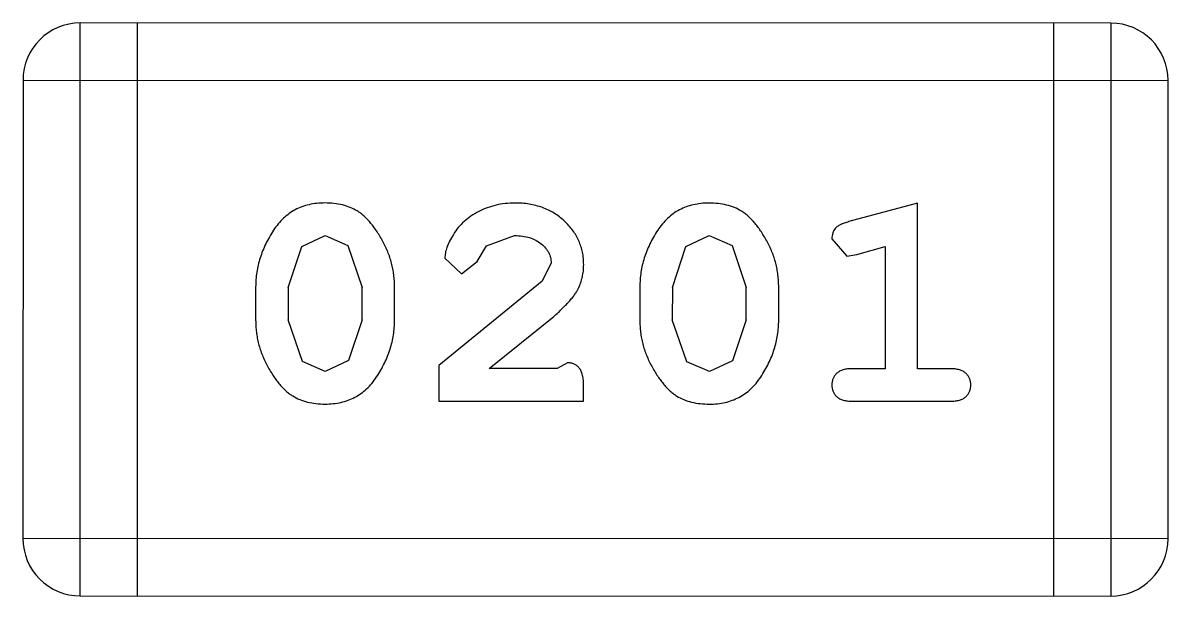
# Model space of a CAD drawing. Header units: inches. Extents: x -29 to 164, y -51 to 83.
# Drawn here: x 120.202 to 120.812, y 3.785 to 4.09 of the extents above; entities that cross this region are included whole.
import ezdxf

# ---------------------------------------------------------------- set-up
doc = ezdxf.new("R2010")
doc.units = ezdxf.units.IN
doc.header["$LTSCALE"] = 1.21
doc.header["$MEASUREMENT"] = 0
doc.layers.get('0').update_dxf_attribs({"linetype": 'CONTINUOUS'})

msp = doc.modelspace()

# ---------------------------------------------------------------- linework, layer by layer
at = {"color": 7, "linetype": 'Continuous'}
for p, q in [((120.23262, 3.7854), (120.23269, 4.0902)), ((120.78133, 4.09009), (120.23269, 4.0902)), ((120.2631, 3.78539), (120.26317, 4.09019)), ((120.75085, 4.09009), (120.75078, 3.78529)), ((120.78133, 4.09009), (120.78126, 3.78529)), ((120.2022, 4.05973), (120.20215, 3.81589)), ((120.2022, 4.05973), (120.8118, 4.0596)), ((120.81175, 3.81576), (120.8118, 4.0596)), ((120.67846, 3.99434), (120.64188, 3.98447)), ((120.67844, 3.90624), (120.67846, 3.99434)), ((120.35062, 3.9713), (120.36299, 3.9771)), ((120.36299, 3.9771), (120.37513, 3.97181)), ((120.44902, 3.9717), (120.46389, 3.97708)), ((120.55513, 3.97126), (120.5675, 3.97706)), ((120.5675, 3.97706), (120.57964, 3.97177)), ((120.63283, 3.9753), (120.64072, 3.96603)), ((120.34337, 3.94953), (120.35062, 3.9713)), ((120.37513, 3.97181), (120.3827, 3.94952)), ((120.44405, 3.9632), (120.44902, 3.9717)), ((120.54788, 3.94948), (120.55513, 3.97126)), ((120.57964, 3.97177), (120.58721, 3.94948)), ((120.64613, 3.96706), (120.66115, 3.97121)), ((120.66115, 3.97121), (120.66114, 3.90625)), ((120.42675, 3.96507), (120.43557, 3.95664)), ((120.43557, 3.95664), (120.44405, 3.9632)), ((120.64072, 3.96603), (120.64613, 3.96706)), ((120.48338, 3.96255), (120.47861, 3.95284)), ((120.47861, 3.95284), (120.42359, 3.90787)), ((120.32606, 3.9498), (120.32606, 3.93205)), ((120.34337, 3.94953), (120.34336, 3.93232)), ((120.38269, 3.93231), (120.3827, 3.94952)), ((120.4, 3.93204), (120.4, 3.94979)), ((120.53057, 3.94976), (120.53057, 3.93201)), ((120.54788, 3.94948), (120.54787, 3.93228)), ((120.5872, 3.93227), (120.58721, 3.94948)), ((120.60451, 3.93199), (120.60451, 3.94974)), ((120.351, 3.91002), (120.34336, 3.93232)), ((120.38269, 3.93231), (120.37544, 3.91053)), ((120.45033, 3.90629), (120.48392, 3.93332)), ((120.55551, 3.90998), (120.54787, 3.93228)), ((120.5872, 3.93227), (120.57995, 3.91049)), ((120.36314, 3.90474), (120.351, 3.91002)), ((120.37544, 3.91053), (120.36314, 3.90474)), ((120.42359, 3.90787), (120.42359, 3.88899)), ((120.49202, 3.90943), (120.48652, 3.90628)), ((120.56766, 3.90469), (120.55551, 3.90998)), ((120.57995, 3.91049), (120.56766, 3.90469)), ((120.48652, 3.90628), (120.45033, 3.90629)), ((120.66114, 3.90625), (120.64383, 3.90625)), ((120.69575, 3.90624), (120.67844, 3.90624)), ((120.50067, 3.88898), (120.50067, 3.89684)), ((120.42359, 3.88899), (120.50067, 3.88898)), ((120.64383, 3.88895), (120.69574, 3.88893)), ((120.81175, 3.81576), (120.20215, 3.81589)), ((120.23262, 3.7854), (120.78126, 3.78529))]:
    msp.add_line(p, q, dxfattribs=at)
for centre, start, end in [((120.23268, 4.05972), 89.98797, 179.98797), ((120.78132, 4.05961), 359.98797, 89.98797), ((120.23263, 3.81588), 179.98797, 269.98797), ((120.78127, 3.81577), 269.98797, 359.98797)]:
    msp.add_arc(centre, 0.03048, start, end, dxfattribs=at)
for points, knots in [([(120.36287, 3.99441), (120.36143, 3.99437), (120.35862, 3.9943), (120.35454, 3.99358), (120.3507, 3.99246), (120.34712, 3.99088), (120.34383, 3.98881), (120.34077, 3.98631), (120.33799, 3.98334), (120.33552, 3.97995), (120.33332, 3.97636), (120.3314, 3.97267), (120.32974, 3.96897), (120.32841, 3.9652), (120.32734, 3.96141), (120.32661, 3.95757), (120.32615, 3.9537), (120.32609, 3.9511), (120.32606, 3.9498)], [0, 0, 0, 0, 0.06692, 0.130834, 0.19258, 0.252759, 0.312631, 0.373411, 0.436359, 0.501894, 0.568244, 0.632472, 0.69556, 0.757163, 0.818592, 0.878885, 0.939235, 1, 1, 1, 1]), ([(120.4, 3.94979), (120.39998, 3.95086), (120.39994, 3.953), (120.39965, 3.95619), (120.39911, 3.95933), (120.39845, 3.96243), (120.39753, 3.96548), (120.39641, 3.96849), (120.39512, 3.97146), (120.39362, 3.97434), (120.39202, 3.97707), (120.39039, 3.97963), (120.38873, 3.98195), (120.38707, 3.98406), (120.38535, 3.98591), (120.38365, 3.98756), (120.38192, 3.98898), (120.37955, 3.99055), (120.37637, 3.99215), (120.37221, 3.99346), (120.36766, 3.99426), (120.3645, 3.99436), (120.36287, 3.99441)], [0, 0, 0, 0, 0.049855, 0.099516, 0.148482, 0.19758, 0.246804, 0.296268, 0.346517, 0.397047, 0.446826, 0.49336, 0.537801, 0.579207, 0.617974, 0.654833, 0.689171, 0.722088, 0.786392, 0.853518, 0.924186, 1, 1, 1, 1]), ([(120.46402, 3.99439), (120.46232, 3.99433), (120.45896, 3.99421), (120.45402, 3.99336), (120.44928, 3.99193), (120.44479, 3.98994), (120.44064, 3.98752), (120.43699, 3.98464), (120.43384, 3.9814), (120.43133, 3.97782), (120.42936, 3.97426), (120.4279, 3.97094), (120.42696, 3.96791), (120.42682, 3.96597), (120.42675, 3.96507)], [0, 0, 0, 0, 0.098286, 0.193983, 0.289056, 0.384352, 0.477435, 0.566197, 0.652355, 0.737986, 0.818188, 0.887401, 0.94802, 1, 1, 1, 1]), ([(120.50069, 3.96161), (120.50065, 3.96273), (120.50058, 3.96493), (120.50012, 3.96816), (120.49929, 3.97127), (120.49816, 3.97425), (120.4967, 3.97709), (120.49492, 3.97981), (120.49281, 3.9824), (120.49042, 3.98484), (120.48777, 3.98707), (120.48493, 3.98905), (120.48188, 3.9907), (120.47867, 3.99207), (120.47525, 3.99308), (120.47168, 3.99386), (120.4679, 3.9943), (120.46533, 3.99436), (120.46402, 3.99439)], [0, 0, 0, 0, 0.060981, 0.120256, 0.178148, 0.236115, 0.293993, 0.352864, 0.413358, 0.476056, 0.539296, 0.602396, 0.665116, 0.728325, 0.792919, 0.859317, 0.928302, 1, 1, 1, 1]), ([(120.56738, 3.99436), (120.56594, 3.99433), (120.56313, 3.99425), (120.55905, 3.99354), (120.55521, 3.99242), (120.55163, 3.99084), (120.54834, 3.98877), (120.54529, 3.98626), (120.5425, 3.9833), (120.54004, 3.97991), (120.53783, 3.97632), (120.53591, 3.97263), (120.53425, 3.96893), (120.53292, 3.96516), (120.53185, 3.96137), (120.53112, 3.95753), (120.53066, 3.95366), (120.5306, 3.95106), (120.53057, 3.94976)], [0, 0, 0, 0, 0.06692, 0.130834, 0.19258, 0.252759, 0.312631, 0.373411, 0.436359, 0.501894, 0.568244, 0.632472, 0.69556, 0.757163, 0.818592, 0.878885, 0.939235, 1, 1, 1, 1]), ([(120.60451, 3.94974), (120.60449, 3.95082), (120.60445, 3.95296), (120.60416, 3.95615), (120.60363, 3.95929), (120.60296, 3.96239), (120.60204, 3.96544), (120.60092, 3.96845), (120.59963, 3.97142), (120.59813, 3.9743), (120.59653, 3.97703), (120.59491, 3.97959), (120.59324, 3.98191), (120.59158, 3.98401), (120.58986, 3.98587), (120.58816, 3.98751), (120.58643, 3.98894), (120.58406, 3.99051), (120.58088, 3.99211), (120.57672, 3.99342), (120.57217, 3.99422), (120.56901, 3.99431), (120.56738, 3.99436)], [0, 0, 0, 0, 0.049855, 0.099516, 0.148482, 0.19758, 0.246804, 0.296268, 0.346517, 0.397047, 0.446826, 0.49336, 0.537801, 0.579207, 0.617974, 0.654833, 0.689171, 0.722088, 0.786392, 0.853518, 0.924186, 1, 1, 1, 1]), ([(120.64188, 3.98447), (120.64103, 3.98421), (120.63947, 3.98374), (120.63738, 3.98289), (120.63576, 3.98198), (120.63456, 3.98096), (120.63376, 3.97978), (120.63323, 3.97844), (120.63287, 3.97693), (120.63285, 3.97586), (120.63283, 3.9753)], [0, 0, 0, 0, 0.187321, 0.344927, 0.475328, 0.579604, 0.674244, 0.773631, 0.882025, 1, 1, 1, 1]), ([(120.46389, 3.97708), (120.4653, 3.97704), (120.46799, 3.97695), (120.4718, 3.9761), (120.47519, 3.97472), (120.47807, 3.9728), (120.48039, 3.97053), (120.48214, 3.96806), (120.48317, 3.96535), (120.48331, 3.96348), (120.48338, 3.96255)], [0, 0, 0, 0, 0.156344, 0.299348, 0.4327, 0.561, 0.682299, 0.791883, 0.89611, 1, 1, 1, 1]), ([(120.48392, 3.93332), (120.4848, 3.9341), (120.48649, 3.93558), (120.48886, 3.9378), (120.49097, 3.93991), (120.49284, 3.94189), (120.49446, 3.94377), (120.49581, 3.94553), (120.49693, 3.94717), (120.49805, 3.94923), (120.49912, 3.95178), (120.50003, 3.95495), (120.50059, 3.95824), (120.50065, 3.96048), (120.50069, 3.96161)], [0, 0, 0, 0, 0.103002, 0.197728, 0.285279, 0.365235, 0.437224, 0.502446, 0.560545, 0.611446, 0.707576, 0.80349, 0.900532, 1, 1, 1, 1]), ([(120.32606, 3.93205), (120.32608, 3.93098), (120.32611, 3.92885), (120.32642, 3.92568), (120.3269, 3.92255), (120.3276, 3.91945), (120.32847, 3.9164), (120.32961, 3.91342), (120.33086, 3.91045), (120.33234, 3.90757), (120.33391, 3.90484), (120.33554, 3.90229), (120.33719, 3.89999), (120.33883, 3.89787), (120.34053, 3.89601), (120.34222, 3.89434), (120.34396, 3.89292), (120.34632, 3.89132), (120.3495, 3.88971), (120.3537, 3.8884), (120.35827, 3.88757), (120.36145, 3.88748), (120.36309, 3.88743)], [0, 0, 0, 0, 0.049886, 0.09882, 0.148132, 0.19689, 0.246038, 0.295176, 0.345305, 0.395692, 0.445312, 0.491875, 0.535813, 0.577009, 0.616081, 0.652689, 0.687585, 0.720206, 0.785062, 0.85223, 0.923759, 1, 1, 1, 1]), ([(120.36309, 3.88743), (120.36454, 3.88747), (120.36735, 3.88754), (120.37145, 3.88826), (120.37528, 3.88937), (120.37886, 3.89097), (120.38219, 3.89299), (120.38522, 3.89551), (120.38803, 3.89845), (120.39049, 3.90184), (120.39268, 3.90544), (120.39464, 3.90911), (120.39629, 3.91283), (120.39766, 3.91659), (120.39868, 3.9204), (120.39946, 3.92424), (120.39991, 3.92813), (120.39997, 3.93073), (120.4, 3.93204)], [0, 0, 0, 0, 0.067217, 0.131051, 0.19272, 0.252824, 0.312745, 0.373449, 0.436041, 0.501494, 0.567761, 0.632087, 0.695096, 0.757109, 0.817993, 0.878657, 0.939311, 1, 1, 1, 1]), ([(120.53057, 3.93201), (120.53059, 3.93094), (120.53062, 3.92881), (120.53093, 3.92563), (120.53141, 3.9225), (120.53211, 3.91941), (120.53298, 3.91636), (120.53412, 3.91338), (120.53537, 3.91041), (120.53685, 3.90753), (120.53842, 3.90479), (120.54005, 3.90225), (120.5417, 3.89994), (120.54334, 3.89783), (120.54504, 3.89597), (120.54673, 3.8943), (120.54847, 3.89288), (120.55083, 3.89128), (120.55401, 3.88967), (120.55821, 3.88836), (120.56278, 3.88753), (120.56596, 3.88744), (120.5676, 3.88739)], [0, 0, 0, 0, 0.049886, 0.09882, 0.148132, 0.19689, 0.246038, 0.295176, 0.345305, 0.395692, 0.445312, 0.491875, 0.535813, 0.577009, 0.616081, 0.652689, 0.687585, 0.720206, 0.785062, 0.85223, 0.923759, 1, 1, 1, 1]), ([(120.5676, 3.88739), (120.56905, 3.88743), (120.57187, 3.8875), (120.57596, 3.88821), (120.57979, 3.88933), (120.58337, 3.89092), (120.5867, 3.89295), (120.58974, 3.89547), (120.59254, 3.89841), (120.595, 3.9018), (120.59719, 3.90539), (120.59915, 3.90906), (120.6008, 3.91279), (120.60217, 3.91654), (120.60319, 3.92035), (120.60397, 3.92419), (120.60442, 3.92808), (120.60448, 3.93069), (120.60451, 3.93199)], [0, 0, 0, 0, 0.067217, 0.131051, 0.19272, 0.252824, 0.312745, 0.373449, 0.436041, 0.501494, 0.567761, 0.632087, 0.695096, 0.757109, 0.817993, 0.878657, 0.939311, 1, 1, 1, 1]), ([(120.50067, 3.89684), (120.50065, 3.89791), (120.50061, 3.89988), (120.50016, 3.90259), (120.4995, 3.90484), (120.49843, 3.90658), (120.49712, 3.90787), (120.4956, 3.90878), (120.49388, 3.90935), (120.49266, 3.9094), (120.49202, 3.90943)], [0, 0, 0, 0, 0.1844, 0.34094, 0.473574, 0.586824, 0.690029, 0.789175, 0.890445, 1, 1, 1, 1]), ([(120.64383, 3.90625), (120.64294, 3.90623), (120.64125, 3.90619), (120.63892, 3.90573), (120.63697, 3.90497), (120.6354, 3.90391), (120.63426, 3.90256), (120.63342, 3.90108), (120.63291, 3.89939), (120.63285, 3.89821), (120.63282, 3.8976)], [0, 0, 0, 0, 0.169102, 0.317658, 0.446239, 0.563118, 0.671828, 0.776546, 0.884858, 1, 1, 1, 1]), ([(120.70676, 3.89759), (120.70672, 3.89819), (120.70666, 3.89938), (120.70616, 3.90106), (120.70532, 3.90256), (120.70415, 3.90388), (120.7026, 3.90497), (120.70065, 3.90571), (120.69832, 3.90618), (120.69664, 3.90622), (120.69575, 3.90624)], [0, 0, 0, 0, 0.11517, 0.223509, 0.328254, 0.438012, 0.553651, 0.682263, 0.830856, 1, 1, 1, 1]), ([(120.63282, 3.8976), (120.63285, 3.89699), (120.63291, 3.89581), (120.63342, 3.89412), (120.63425, 3.89262), (120.6354, 3.89127), (120.63696, 3.8902), (120.63893, 3.88948), (120.64125, 3.88901), (120.64293, 3.88897), (120.64383, 3.88895)], [0, 0, 0, 0, 0.115051, 0.223278, 0.329269, 0.437893, 0.554681, 0.682591, 0.83103, 1, 1, 1, 1]), ([(120.69574, 3.88893), (120.69664, 3.88896), (120.69832, 3.889), (120.70064, 3.88947), (120.70261, 3.89018), (120.70415, 3.89127), (120.70532, 3.89259), (120.70615, 3.89411), (120.70666, 3.89579), (120.70672, 3.89698), (120.70676, 3.89759)], [0, 0, 0, 0, 0.169012, 0.317488, 0.445429, 0.560977, 0.67065, 0.776666, 0.88492, 1, 1, 1, 1])]:
    msp.add_open_spline(points, degree=3, knots=knots, dxfattribs=at)

doc.saveas('drawing.dxf')
